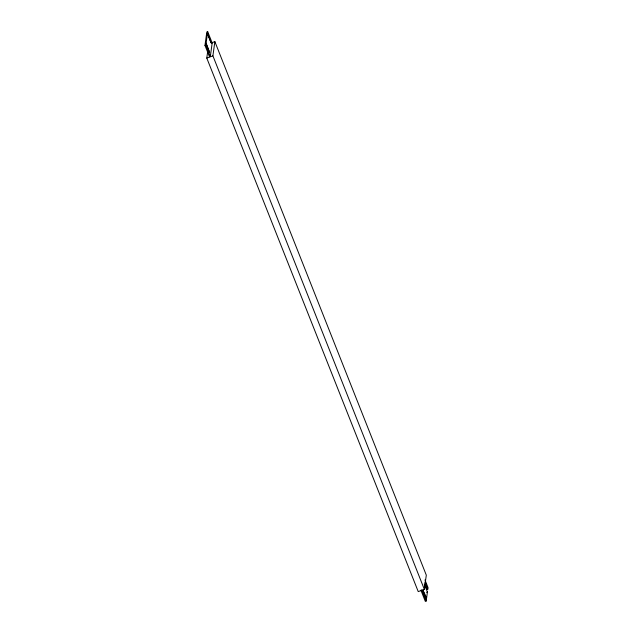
<?xml version="1.0" encoding="UTF-8"?>
<svg xmlns="http://www.w3.org/2000/svg" width="633" height="633" viewBox="0 0 633 633"><rect width="100%" height="100%" fill="white"/><g stroke="black" fill="none" stroke-linecap="round" stroke-linejoin="round"><path stroke-width="0.95" d="M207.687 31.65L207.474 33.233L206.603 33.549L206.817 31.966L207.687 31.65L212.182 42.973L210.338 56.416L209.46 56.733L204.973 45.41L205.195 43.827L206.065 43.511L209.658 52.571L206.121 43.115L207.418 33.628L206.548 33.945L205.242 43.432L206.121 43.115M210.338 56.416L205.852 45.093L206.065 43.511M211.359 42.894L214.856 41.62L426.302 575.144L424.355 589.378L418.231 591.602L206.785 58.086L207.822 50.49M424.355 589.378L212.902 55.854L214.856 41.62M426.183 601.034L421.784 589.932L420.913 590.257L425.313 601.35L426.183 601.034L426.397 599.451L422.931 590.193L426.61 597.932L425.732 598.248M426.61 597.932L427.417 592.005L424.252 584.014M424.822 584.164L426.935 589.489L427.805 589.173L428.027 587.59L424.98 579.907M204.973 45.41L205.852 45.093M211.303 43.289L212.182 42.973M206.785 58.086L212.902 55.854M426.547 592.322L427.417 592.005M425.526 599.768L426.397 599.451M424.426 596.104L425.297 597.528M207.474 33.233L211.011 42.688L207.418 33.628M424.996 582.067L427.805 589.173"/></g></svg>
